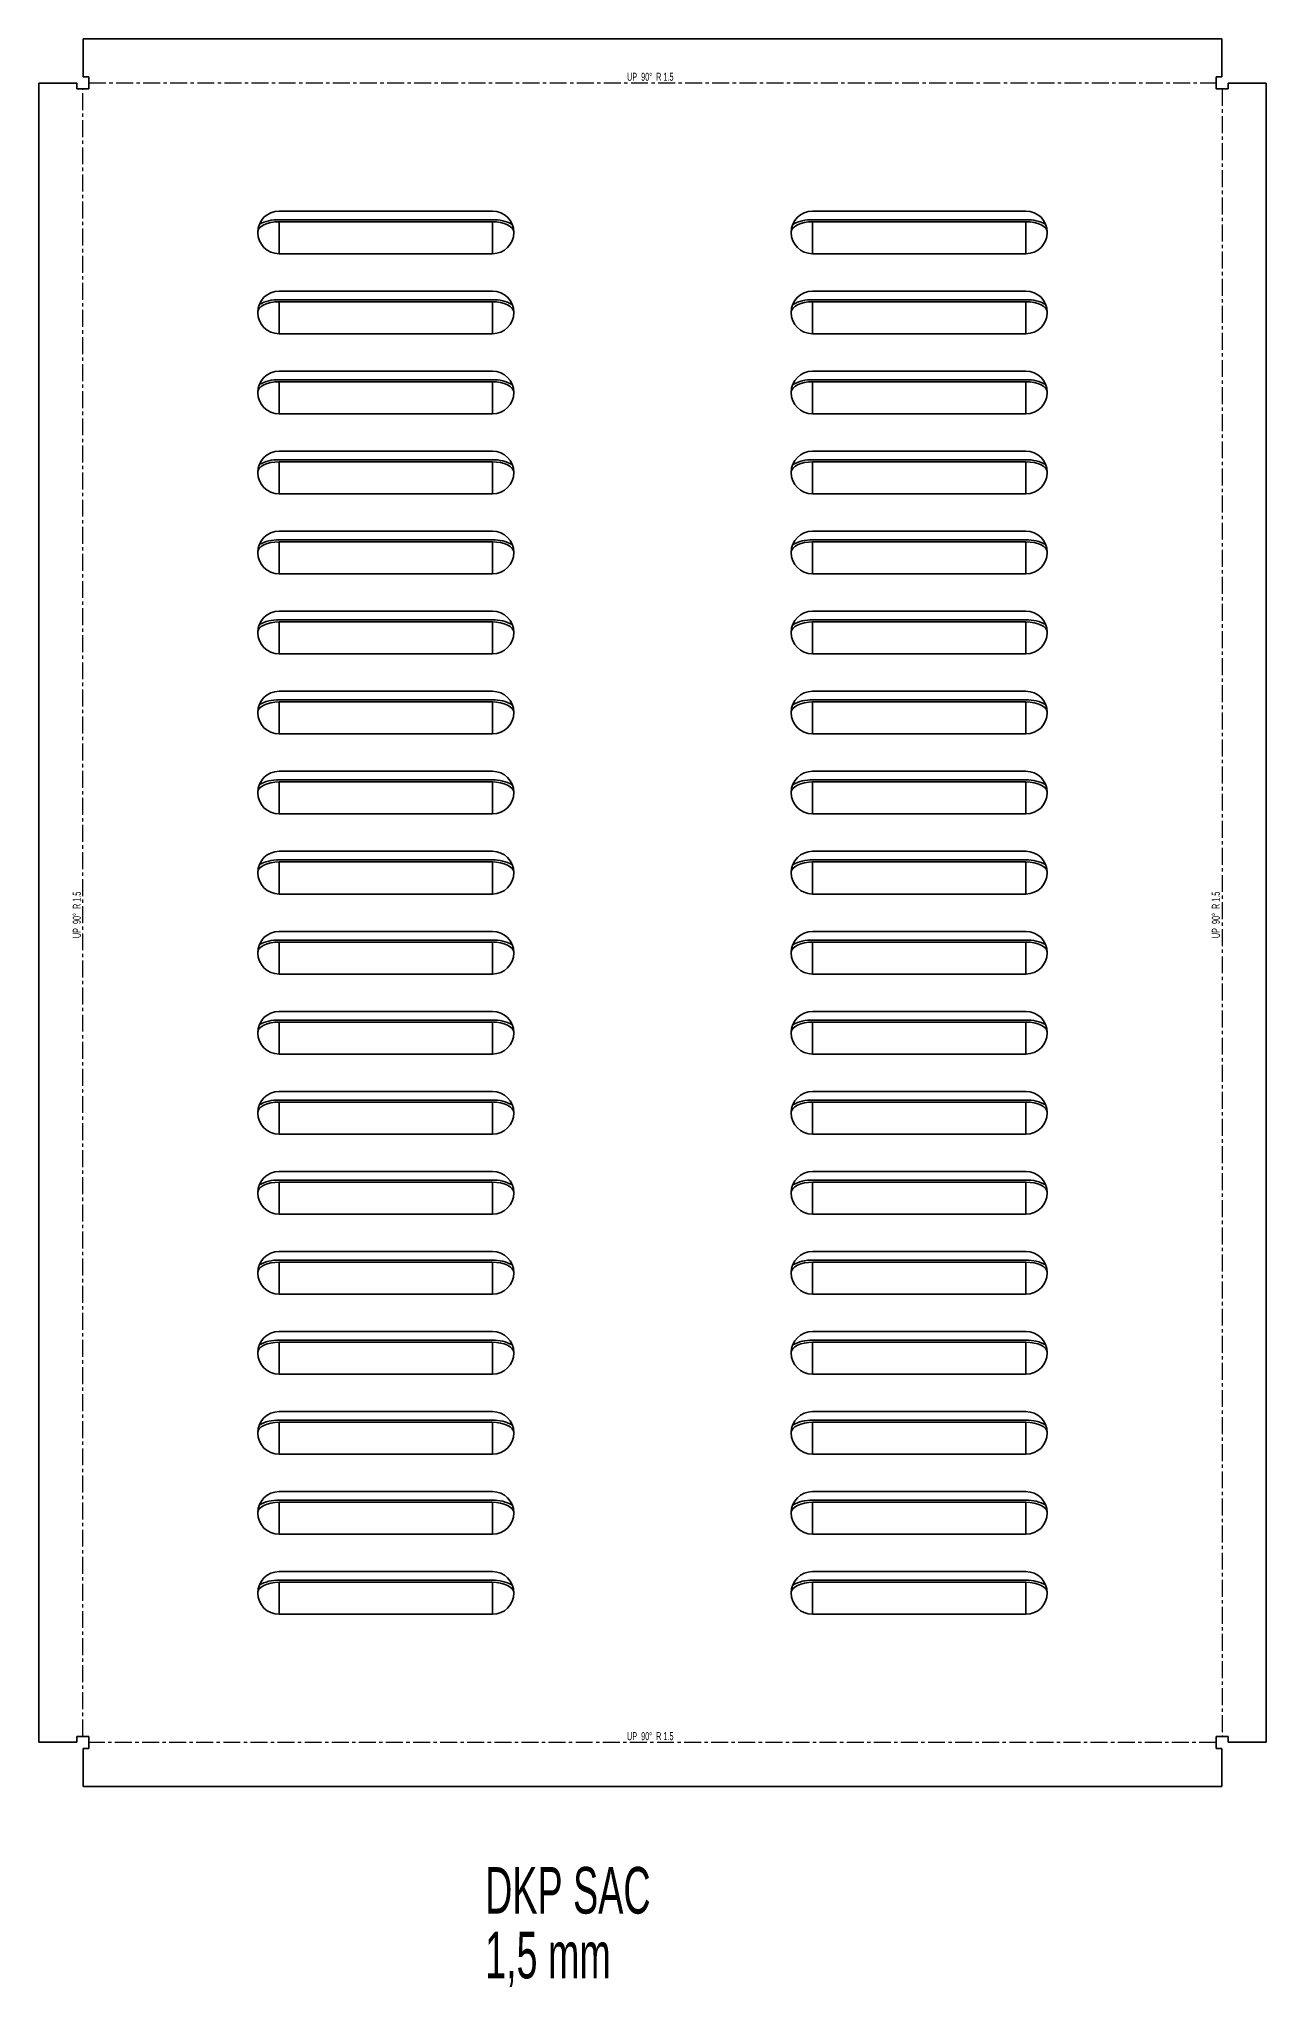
# Model space of a CAD drawing. Header units: millimetres. Extents: x -662 to 595, y -309 to 871.
# Drawn here: x -662 to -202, y -309 to 421 of the extents above; entities that cross this region are included whole.
import ezdxf

# ---------------------------------------------------------------- set-up
doc = ezdxf.new("R2010")
doc.units = ezdxf.units.MM
doc.linetypes.add('CENTER', pattern=[10.16, 6.35, -1.27, 1.27, -1.27])
doc.styles.add('SLDTEXTSTYLE0', font='TXT', dxfattribs={"width": 0.605})
doc.styles.add('SLDTEXTSTYLE1', font='TXT', dxfattribs={"width": 0.5675})

msp = doc.modelspace()

# ---------------------------------------------------------------- linework, layer by layer
at = {"color": 7, "linetype": 'Continuous', "lineweight": 35}
for p, q in [((-645.17, 421.34), (-645.17, 407.09)), ((-218.24, 421.34), (-645.17, 421.34)), ((-218.24, 407.09), (-218.24, 421.34)), ((-661.71, 404.81), (-661.71, -217.12)), ((-647.46, 404.81), (-661.71, 404.81)), ((-647.46, 404.81), (-647.46, 402.59)), ((-642.96, 402.59), (-647.46, 402.59)), ((-642.96, 407.09), (-645.17, 407.09)), ((-642.96, 407.09), (-642.96, 402.59)), ((-218.24, 407.09), (-220.46, 407.09)), ((-220.46, 402.59), (-220.46, 407.09)), ((-215.95, 402.59), (-220.46, 402.59)), ((-215.95, 402.59), (-215.95, 404.81)), ((-201.7, 404.81), (-215.95, 404.81)), ((-201.7, -217.12), (-201.7, 404.81)), ((-571.71, 356.84), (-491.71, 356.84)), ((-491.71, 353.59), (-571.71, 353.59)), ((-571.71, 352.84), (-491.71, 352.84)), ((-571.71, 352.84), (-571.71, 340.84)), ((-491.71, 352.84), (-491.71, 340.84)), ((-371.71, 356.84), (-291.71, 356.84)), ((-291.71, 353.59), (-371.71, 353.59)), ((-371.71, 352.84), (-291.71, 352.84)), ((-371.71, 352.84), (-371.71, 340.84)), ((-291.71, 352.84), (-291.71, 340.84)), ((-491.71, 340.84), (-571.71, 340.84)), ((-291.71, 340.84), (-371.71, 340.84)), ((-571.71, 326.84), (-491.71, 326.84)), ((-491.71, 323.59), (-571.71, 323.59)), ((-571.71, 322.84), (-491.71, 322.84)), ((-571.71, 322.84), (-571.71, 310.84)), ((-491.71, 322.84), (-491.71, 310.84)), ((-371.71, 326.84), (-291.71, 326.84)), ((-291.71, 323.59), (-371.71, 323.59)), ((-371.71, 322.84), (-291.71, 322.84)), ((-371.71, 322.84), (-371.71, 310.84)), ((-291.71, 322.84), (-291.71, 310.84)), ((-491.71, 310.84), (-571.71, 310.84)), ((-291.71, 310.84), (-371.71, 310.84)), ((-571.71, 296.84), (-491.71, 296.84)), ((-491.71, 293.59), (-571.71, 293.59)), ((-571.71, 292.84), (-491.71, 292.84)), ((-571.71, 292.84), (-571.71, 280.84)), ((-491.71, 292.84), (-491.71, 280.84)), ((-371.71, 296.84), (-291.71, 296.84)), ((-291.71, 293.59), (-371.71, 293.59)), ((-371.71, 292.84), (-291.71, 292.84)), ((-371.71, 292.84), (-371.71, 280.84)), ((-291.71, 292.84), (-291.71, 280.84)), ((-491.71, 280.84), (-571.71, 280.84)), ((-291.71, 280.84), (-371.71, 280.84)), ((-571.71, 266.84), (-491.71, 266.84)), ((-491.71, 263.59), (-571.71, 263.59)), ((-371.71, 266.84), (-291.71, 266.84)), ((-291.71, 263.59), (-371.71, 263.59)), ((-571.71, 262.84), (-491.71, 262.84)), ((-571.71, 262.84), (-571.71, 250.84)), ((-491.71, 262.84), (-491.71, 250.84)), ((-371.71, 262.84), (-291.71, 262.84)), ((-371.71, 262.84), (-371.71, 250.84)), ((-291.71, 262.84), (-291.71, 250.84)), ((-491.71, 250.84), (-571.71, 250.84)), ((-291.71, 250.84), (-371.71, 250.84)), ((-571.71, 236.84), (-491.71, 236.84)), ((-371.71, 236.84), (-291.71, 236.84)), ((-491.71, 233.59), (-571.71, 233.59)), ((-571.71, 232.84), (-491.71, 232.84)), ((-571.71, 232.84), (-571.71, 220.84)), ((-491.71, 232.84), (-491.71, 220.84)), ((-291.71, 233.59), (-371.71, 233.59)), ((-371.71, 232.84), (-291.71, 232.84)), ((-371.71, 232.84), (-371.71, 220.84)), ((-291.71, 232.84), (-291.71, 220.84)), ((-491.71, 220.84), (-571.71, 220.84)), ((-291.71, 220.84), (-371.71, 220.84)), ((-571.71, 206.84), (-491.71, 206.84)), ((-371.71, 206.84), (-291.71, 206.84)), ((-491.71, 203.59), (-571.71, 203.59)), ((-571.71, 202.84), (-491.71, 202.84)), ((-571.71, 202.84), (-571.71, 190.84)), ((-491.71, 202.84), (-491.71, 190.84)), ((-291.71, 203.59), (-371.71, 203.59)), ((-371.71, 202.84), (-291.71, 202.84)), ((-371.71, 202.84), (-371.71, 190.84)), ((-291.71, 202.84), (-291.71, 190.84)), ((-491.71, 190.84), (-571.71, 190.84)), ((-291.71, 190.84), (-371.71, 190.84)), ((-571.71, 176.84), (-491.71, 176.84)), ((-371.71, 176.84), (-291.71, 176.84)), ((-491.71, 173.59), (-571.71, 173.59)), ((-571.71, 172.84), (-491.71, 172.84)), ((-571.71, 172.84), (-571.71, 160.84)), ((-491.71, 172.84), (-491.71, 160.84)), ((-291.71, 173.59), (-371.71, 173.59)), ((-371.71, 172.84), (-291.71, 172.84)), ((-371.71, 172.84), (-371.71, 160.84)), ((-291.71, 172.84), (-291.71, 160.84)), ((-491.71, 160.84), (-571.71, 160.84)), ((-291.71, 160.84), (-371.71, 160.84)), ((-571.71, 146.84), (-491.71, 146.84)), ((-371.71, 146.84), (-291.71, 146.84)), ((-491.71, 143.59), (-571.71, 143.59)), ((-571.71, 142.84), (-491.71, 142.84)), ((-571.71, 142.84), (-571.71, 130.84)), ((-491.71, 142.84), (-491.71, 130.84)), ((-291.71, 143.59), (-371.71, 143.59)), ((-371.71, 142.84), (-291.71, 142.84)), ((-371.71, 142.84), (-371.71, 130.84)), ((-291.71, 142.84), (-291.71, 130.84)), ((-491.71, 130.84), (-571.71, 130.84)), ((-291.71, 130.84), (-371.71, 130.84)), ((-571.71, 116.84), (-491.71, 116.84)), ((-371.71, 116.84), (-291.71, 116.84)), ((-491.71, 113.59), (-571.71, 113.59)), ((-571.71, 112.84), (-491.71, 112.84)), ((-571.71, 112.84), (-571.71, 100.84)), ((-491.71, 112.84), (-491.71, 100.84)), ((-291.71, 113.59), (-371.71, 113.59)), ((-371.71, 112.84), (-291.71, 112.84)), ((-371.71, 112.84), (-371.71, 100.84)), ((-291.71, 112.84), (-291.71, 100.84)), ((-491.71, 100.84), (-571.71, 100.84)), ((-291.71, 100.84), (-371.71, 100.84)), ((-571.71, 86.84), (-491.71, 86.84)), ((-491.71, 83.59), (-571.71, 83.59)), ((-571.71, 82.84), (-491.71, 82.84)), ((-571.71, 82.84), (-571.71, 70.84)), ((-491.71, 82.84), (-491.71, 70.84)), ((-371.71, 86.84), (-291.71, 86.84)), ((-291.71, 83.59), (-371.71, 83.59)), ((-371.71, 82.84), (-291.71, 82.84)), ((-371.71, 82.84), (-371.71, 70.84)), ((-291.71, 82.84), (-291.71, 70.84)), ((-491.71, 70.84), (-571.71, 70.84)), ((-291.71, 70.84), (-371.71, 70.84)), ((-571.71, 56.84), (-491.71, 56.84)), ((-491.71, 53.59), (-571.71, 53.59)), ((-571.71, 52.84), (-491.71, 52.84)), ((-571.71, 52.84), (-571.71, 40.84)), ((-491.71, 52.84), (-491.71, 40.84)), ((-371.71, 56.84), (-291.71, 56.84)), ((-291.71, 53.59), (-371.71, 53.59)), ((-371.71, 52.84), (-291.71, 52.84)), ((-371.71, 52.84), (-371.71, 40.84)), ((-291.71, 52.84), (-291.71, 40.84)), ((-491.71, 40.84), (-571.71, 40.84)), ((-291.71, 40.84), (-371.71, 40.84)), ((-571.71, 26.84), (-491.71, 26.84)), ((-491.71, 23.59), (-571.71, 23.59)), ((-571.71, 22.84), (-491.71, 22.84)), ((-571.71, 22.84), (-571.71, 10.84)), ((-491.71, 22.84), (-491.71, 10.84)), ((-371.71, 26.84), (-291.71, 26.84)), ((-291.71, 23.59), (-371.71, 23.59)), ((-371.71, 22.84), (-291.71, 22.84)), ((-371.71, 22.84), (-371.71, 10.84)), ((-291.71, 22.84), (-291.71, 10.84)), ((-491.71, 10.84), (-571.71, 10.84)), ((-291.71, 10.84), (-371.71, 10.84)), ((-571.71, -3.16), (-491.71, -3.16)), ((-491.71, -6.41), (-571.71, -6.41)), ((-571.71, -7.16), (-491.71, -7.16)), ((-571.71, -7.16), (-571.71, -19.16)), ((-491.71, -7.16), (-491.71, -19.16)), ((-371.71, -3.16), (-291.71, -3.16)), ((-291.71, -6.41), (-371.71, -6.41)), ((-371.71, -7.16), (-291.71, -7.16)), ((-371.71, -7.16), (-371.71, -19.16)), ((-291.71, -7.16), (-291.71, -19.16)), ((-491.71, -19.16), (-571.71, -19.16)), ((-291.71, -19.16), (-371.71, -19.16)), ((-571.71, -33.16), (-491.71, -33.16)), ((-491.71, -36.41), (-571.71, -36.41)), ((-371.71, -33.16), (-291.71, -33.16)), ((-291.71, -36.41), (-371.71, -36.41)), ((-571.71, -37.16), (-491.71, -37.16)), ((-571.71, -37.16), (-571.71, -49.16)), ((-491.71, -37.16), (-491.71, -49.16)), ((-371.71, -37.16), (-291.71, -37.16)), ((-371.71, -37.16), (-371.71, -49.16)), ((-291.71, -37.16), (-291.71, -49.16)), ((-491.71, -49.16), (-571.71, -49.16)), ((-291.71, -49.16), (-371.71, -49.16)), ((-571.71, -63.16), (-491.71, -63.16)), ((-371.71, -63.16), (-291.71, -63.16)), ((-491.71, -66.41), (-571.71, -66.41)), ((-571.71, -67.16), (-491.71, -67.16)), ((-571.71, -67.16), (-571.71, -79.16)), ((-491.71, -67.16), (-491.71, -79.16)), ((-291.71, -66.41), (-371.71, -66.41)), ((-371.71, -67.16), (-291.71, -67.16)), ((-371.71, -67.16), (-371.71, -79.16)), ((-291.71, -67.16), (-291.71, -79.16)), ((-491.71, -79.16), (-571.71, -79.16)), ((-291.71, -79.16), (-371.71, -79.16)), ((-571.71, -93.16), (-491.71, -93.16)), ((-371.71, -93.16), (-291.71, -93.16)), ((-491.71, -96.41), (-571.71, -96.41)), ((-571.71, -97.16), (-491.71, -97.16)), ((-571.71, -97.16), (-571.71, -109.16)), ((-491.71, -97.16), (-491.71, -109.16)), ((-291.71, -96.41), (-371.71, -96.41)), ((-371.71, -97.16), (-291.71, -97.16)), ((-371.71, -97.16), (-371.71, -109.16)), ((-291.71, -97.16), (-291.71, -109.16)), ((-491.71, -109.16), (-571.71, -109.16)), ((-291.71, -109.16), (-371.71, -109.16)), ((-571.71, -123.16), (-491.71, -123.16)), ((-371.71, -123.16), (-291.71, -123.16)), ((-491.71, -126.41), (-571.71, -126.41)), ((-571.71, -127.16), (-491.71, -127.16)), ((-571.71, -127.16), (-571.71, -139.16)), ((-491.71, -127.16), (-491.71, -139.16)), ((-291.71, -126.41), (-371.71, -126.41)), ((-371.71, -127.16), (-291.71, -127.16)), ((-371.71, -127.16), (-371.71, -139.16)), ((-291.71, -127.16), (-291.71, -139.16)), ((-491.71, -139.16), (-571.71, -139.16)), ((-291.71, -139.16), (-371.71, -139.16)), ((-571.71, -153.16), (-491.71, -153.16)), ((-371.71, -153.16), (-291.71, -153.16)), ((-491.71, -156.41), (-571.71, -156.41)), ((-571.71, -157.16), (-491.71, -157.16)), ((-571.71, -157.16), (-571.71, -169.16)), ((-491.71, -157.16), (-491.71, -169.16)), ((-291.71, -156.41), (-371.71, -156.41)), ((-371.71, -157.16), (-291.71, -157.16)), ((-371.71, -157.16), (-371.71, -169.16)), ((-291.71, -157.16), (-291.71, -169.16)), ((-491.71, -169.16), (-571.71, -169.16)), ((-291.71, -169.16), (-371.71, -169.16)), ((-661.71, -217.12), (-647.46, -217.12)), ((-647.46, -214.91), (-642.96, -214.91)), ((-647.46, -214.91), (-647.46, -217.12)), ((-642.96, -214.91), (-642.96, -219.41)), ((-220.46, -214.91), (-215.95, -214.91)), ((-220.46, -219.41), (-220.46, -214.91)), ((-215.95, -217.12), (-215.95, -214.91)), ((-215.95, -217.12), (-201.7, -217.12)), ((-645.17, -219.41), (-645.17, -233.66)), ((-645.17, -219.41), (-642.96, -219.41)), ((-220.46, -219.41), (-218.24, -219.41)), ((-218.24, -233.66), (-218.24, -219.41)), ((-645.17, -233.66), (-218.24, -233.66))]:
    msp.add_line(p, q, dxfattribs=at)
at = {"color": 7, "linetype": 'CENTER'}
for p, q in [((-645.21, -214.91), (-645.21, 402.59)), ((-642.96, 404.84), (-220.46, 404.84)), ((-218.2, 402.59), (-218.2, -214.91)), ((-220.46, -217.16), (-642.96, -217.16))]:
    msp.add_line(p, q, dxfattribs=at)
at = {"color": 7, "linetype": 'Continuous', "lineweight": 35, "flags": 128}
for points in [[(-579.71, 348.84), (-579.55, 349.62), (-579.1, 350.37), (-578.36, 351.06), (-577.36, 351.67), (-576.15, 352.17), (-574.77, 352.54), (-573.27, 352.76), (-571.71, 352.84)], [(-491.71, 352.84), (-490.14, 352.76), (-488.64, 352.54), (-487.26, 352.17), (-486.05, 351.67), (-485.05, 351.06), (-484.31, 350.37), (-483.86, 349.62), (-483.71, 348.84)], [(-379.71, 348.84), (-379.55, 349.62), (-379.1, 350.37), (-378.36, 351.06), (-377.36, 351.67), (-376.15, 352.17), (-374.77, 352.54), (-373.27, 352.76), (-371.71, 352.84)], [(-291.71, 352.84), (-290.14, 352.76), (-288.64, 352.54), (-287.26, 352.17), (-286.05, 351.67), (-285.05, 351.06), (-284.31, 350.37), (-283.86, 349.62), (-283.71, 348.84)], [(-579.71, 318.84), (-579.55, 319.62), (-579.1, 320.37), (-578.36, 321.06), (-577.36, 321.67), (-576.15, 322.17), (-574.77, 322.54), (-573.27, 322.76), (-571.71, 322.84)], [(-491.71, 322.84), (-490.14, 322.76), (-488.64, 322.54), (-487.26, 322.17), (-486.05, 321.67), (-485.05, 321.06), (-484.31, 320.37), (-483.86, 319.62), (-483.71, 318.84)], [(-379.71, 318.84), (-379.55, 319.62), (-379.1, 320.37), (-378.36, 321.06), (-377.36, 321.67), (-376.15, 322.17), (-374.77, 322.54), (-373.27, 322.76), (-371.71, 322.84)], [(-291.71, 322.84), (-290.14, 322.76), (-288.64, 322.54), (-287.26, 322.17), (-286.05, 321.67), (-285.05, 321.06), (-284.31, 320.37), (-283.86, 319.62), (-283.71, 318.84)], [(-579.71, 288.84), (-579.55, 289.62), (-579.1, 290.37), (-578.36, 291.06), (-577.36, 291.67), (-576.15, 292.17), (-574.77, 292.54), (-573.27, 292.76), (-571.71, 292.84)], [(-491.71, 292.84), (-490.14, 292.76), (-488.64, 292.54), (-487.26, 292.17), (-486.05, 291.67), (-485.05, 291.06), (-484.31, 290.37), (-483.86, 289.62), (-483.71, 288.84)], [(-379.71, 288.84), (-379.55, 289.62), (-379.1, 290.37), (-378.36, 291.06), (-377.36, 291.67), (-376.15, 292.17), (-374.77, 292.54), (-373.27, 292.76), (-371.71, 292.84)], [(-291.71, 292.84), (-290.14, 292.76), (-288.64, 292.54), (-287.26, 292.17), (-286.05, 291.67), (-285.05, 291.06), (-284.31, 290.37), (-283.86, 289.62), (-283.71, 288.84)], [(-579.71, 258.84), (-579.55, 259.62), (-579.1, 260.37), (-578.36, 261.06), (-577.36, 261.67), (-576.15, 262.17), (-574.77, 262.54), (-573.27, 262.76), (-571.71, 262.84)], [(-491.71, 262.84), (-490.14, 262.76), (-488.64, 262.54), (-487.26, 262.17), (-486.05, 261.67), (-485.05, 261.06), (-484.31, 260.37), (-483.86, 259.62), (-483.71, 258.84)], [(-379.71, 258.84), (-379.55, 259.62), (-379.1, 260.37), (-378.36, 261.06), (-377.36, 261.67), (-376.15, 262.17), (-374.77, 262.54), (-373.27, 262.76), (-371.71, 262.84)], [(-291.71, 262.84), (-290.14, 262.76), (-288.64, 262.54), (-287.26, 262.17), (-286.05, 261.67), (-285.05, 261.06), (-284.31, 260.37), (-283.86, 259.62), (-283.71, 258.84)], [(-579.71, 228.84), (-579.55, 229.62), (-579.1, 230.37), (-578.36, 231.06), (-577.36, 231.67), (-576.15, 232.17), (-574.77, 232.54), (-573.27, 232.76), (-571.71, 232.84)], [(-491.71, 232.84), (-490.14, 232.76), (-488.64, 232.54), (-487.26, 232.17), (-486.05, 231.67), (-485.05, 231.06), (-484.31, 230.37), (-483.86, 229.62), (-483.71, 228.84)], [(-379.71, 228.84), (-379.55, 229.62), (-379.1, 230.37), (-378.36, 231.06), (-377.36, 231.67), (-376.15, 232.17), (-374.77, 232.54), (-373.27, 232.76), (-371.71, 232.84)], [(-291.71, 232.84), (-290.14, 232.76), (-288.64, 232.54), (-287.26, 232.17), (-286.05, 231.67), (-285.05, 231.06), (-284.31, 230.37), (-283.86, 229.62), (-283.71, 228.84)], [(-579.71, 198.84), (-579.55, 199.62), (-579.1, 200.37), (-578.36, 201.06), (-577.36, 201.67), (-576.15, 202.17), (-574.77, 202.54), (-573.27, 202.76), (-571.71, 202.84)], [(-491.71, 202.84), (-490.14, 202.76), (-488.64, 202.54), (-487.26, 202.17), (-486.05, 201.67), (-485.05, 201.06), (-484.31, 200.37), (-483.86, 199.62), (-483.71, 198.84)], [(-379.71, 198.84), (-379.55, 199.62), (-379.1, 200.37), (-378.36, 201.06), (-377.36, 201.67), (-376.15, 202.17), (-374.77, 202.54), (-373.27, 202.76), (-371.71, 202.84)], [(-291.71, 202.84), (-290.14, 202.76), (-288.64, 202.54), (-287.26, 202.17), (-286.05, 201.67), (-285.05, 201.06), (-284.31, 200.37), (-283.86, 199.62), (-283.71, 198.84)], [(-579.71, 168.84), (-579.55, 169.62), (-579.1, 170.37), (-578.36, 171.06), (-577.36, 171.67), (-576.15, 172.17), (-574.77, 172.54), (-573.27, 172.76), (-571.71, 172.84)], [(-491.71, 172.84), (-490.14, 172.76), (-488.64, 172.54), (-487.26, 172.17), (-486.05, 171.67), (-485.05, 171.06), (-484.31, 170.37), (-483.86, 169.62), (-483.71, 168.84)], [(-379.71, 168.84), (-379.55, 169.62), (-379.1, 170.37), (-378.36, 171.06), (-377.36, 171.67), (-376.15, 172.17), (-374.77, 172.54), (-373.27, 172.76), (-371.71, 172.84)], [(-291.71, 172.84), (-290.14, 172.76), (-288.64, 172.54), (-287.26, 172.17), (-286.05, 171.67), (-285.05, 171.06), (-284.31, 170.37), (-283.86, 169.62), (-283.71, 168.84)], [(-579.71, 138.84), (-579.55, 139.62), (-579.1, 140.37), (-578.36, 141.06), (-577.36, 141.67), (-576.15, 142.17), (-574.77, 142.54), (-573.27, 142.76), (-571.71, 142.84)], [(-491.71, 142.84), (-490.14, 142.76), (-488.64, 142.54), (-487.26, 142.17), (-486.05, 141.67), (-485.05, 141.06), (-484.31, 140.37), (-483.86, 139.62), (-483.71, 138.84)], [(-379.71, 138.84), (-379.55, 139.62), (-379.1, 140.37), (-378.36, 141.06), (-377.36, 141.67), (-376.15, 142.17), (-374.77, 142.54), (-373.27, 142.76), (-371.71, 142.84)], [(-291.71, 142.84), (-290.14, 142.76), (-288.64, 142.54), (-287.26, 142.17), (-286.05, 141.67), (-285.05, 141.06), (-284.31, 140.37), (-283.86, 139.62), (-283.71, 138.84)], [(-579.71, 108.84), (-579.55, 109.62), (-579.1, 110.37), (-578.36, 111.06), (-577.36, 111.67), (-576.15, 112.17), (-574.77, 112.54), (-573.27, 112.76), (-571.71, 112.84)], [(-491.71, 112.84), (-490.14, 112.76), (-488.64, 112.54), (-487.26, 112.17), (-486.05, 111.67), (-485.05, 111.06), (-484.31, 110.37), (-483.86, 109.62), (-483.71, 108.84)], [(-379.71, 108.84), (-379.55, 109.62), (-379.1, 110.37), (-378.36, 111.06), (-377.36, 111.67), (-376.15, 112.17), (-374.77, 112.54), (-373.27, 112.76), (-371.71, 112.84)], [(-291.71, 112.84), (-290.14, 112.76), (-288.64, 112.54), (-287.26, 112.17), (-286.05, 111.67), (-285.05, 111.06), (-284.31, 110.37), (-283.86, 109.62), (-283.71, 108.84)], [(-579.71, 78.84), (-579.55, 79.62), (-579.1, 80.37), (-578.36, 81.06), (-577.36, 81.67), (-576.15, 82.17), (-574.77, 82.54), (-573.27, 82.76), (-571.71, 82.84)], [(-491.71, 82.84), (-490.14, 82.76), (-488.64, 82.54), (-487.26, 82.17), (-486.05, 81.67), (-485.05, 81.06), (-484.31, 80.37), (-483.86, 79.62), (-483.71, 78.84)], [(-379.71, 78.84), (-379.55, 79.62), (-379.1, 80.37), (-378.36, 81.06), (-377.36, 81.67), (-376.15, 82.17), (-374.77, 82.54), (-373.27, 82.76), (-371.71, 82.84)], [(-291.71, 82.84), (-290.14, 82.76), (-288.64, 82.54), (-287.26, 82.17), (-286.05, 81.67), (-285.05, 81.06), (-284.31, 80.37), (-283.86, 79.62), (-283.71, 78.84)], [(-579.71, 48.84), (-579.55, 49.62), (-579.1, 50.37), (-578.36, 51.06), (-577.36, 51.67), (-576.15, 52.17), (-574.77, 52.54), (-573.27, 52.76), (-571.71, 52.84)], [(-491.71, 52.84), (-490.14, 52.76), (-488.64, 52.54), (-487.26, 52.17), (-486.05, 51.67), (-485.05, 51.06), (-484.31, 50.37), (-483.86, 49.62), (-483.71, 48.84)], [(-379.71, 48.84), (-379.55, 49.62), (-379.1, 50.37), (-378.36, 51.06), (-377.36, 51.67), (-376.15, 52.17), (-374.77, 52.54), (-373.27, 52.76), (-371.71, 52.84)], [(-291.71, 52.84), (-290.14, 52.76), (-288.64, 52.54), (-287.26, 52.17), (-286.05, 51.67), (-285.05, 51.06), (-284.31, 50.37), (-283.86, 49.62), (-283.71, 48.84)], [(-579.71, 18.84), (-579.55, 19.62), (-579.1, 20.37), (-578.36, 21.06), (-577.36, 21.67), (-576.15, 22.17), (-574.77, 22.54), (-573.27, 22.76), (-571.71, 22.84)], [(-491.71, 22.84), (-490.14, 22.76), (-488.64, 22.54), (-487.26, 22.17), (-486.05, 21.67), (-485.05, 21.06), (-484.31, 20.37), (-483.86, 19.62), (-483.71, 18.84)], [(-379.71, 18.84), (-379.55, 19.62), (-379.1, 20.37), (-378.36, 21.06), (-377.36, 21.67), (-376.15, 22.17), (-374.77, 22.54), (-373.27, 22.76), (-371.71, 22.84)], [(-291.71, 22.84), (-290.14, 22.76), (-288.64, 22.54), (-287.26, 22.17), (-286.05, 21.67), (-285.05, 21.06), (-284.31, 20.37), (-283.86, 19.62), (-283.71, 18.84)], [(-579.71, -11.16), (-579.55, -10.38), (-579.1, -9.63), (-578.36, -8.94), (-577.36, -8.33), (-576.15, -7.83), (-574.77, -7.46), (-573.27, -7.24), (-571.71, -7.16)], [(-491.71, -7.16), (-490.14, -7.24), (-488.64, -7.46), (-487.26, -7.83), (-486.05, -8.33), (-485.05, -8.94), (-484.31, -9.63), (-483.86, -10.38), (-483.71, -11.16)], [(-379.71, -11.16), (-379.55, -10.38), (-379.1, -9.63), (-378.36, -8.94), (-377.36, -8.33), (-376.15, -7.83), (-374.77, -7.46), (-373.27, -7.24), (-371.71, -7.16)], [(-291.71, -7.16), (-290.14, -7.24), (-288.64, -7.46), (-287.26, -7.83), (-286.05, -8.33), (-285.05, -8.94), (-284.31, -9.63), (-283.86, -10.38), (-283.71, -11.16)], [(-579.71, -41.16), (-579.55, -40.38), (-579.1, -39.63), (-578.36, -38.94), (-577.36, -38.33), (-576.15, -37.83), (-574.77, -37.46), (-573.27, -37.24), (-571.71, -37.16)], [(-491.71, -37.16), (-490.14, -37.24), (-488.64, -37.46), (-487.26, -37.83), (-486.05, -38.33), (-485.05, -38.94), (-484.31, -39.63), (-483.86, -40.38), (-483.71, -41.16)], [(-379.71, -41.16), (-379.55, -40.38), (-379.1, -39.63), (-378.36, -38.94), (-377.36, -38.33), (-376.15, -37.83), (-374.77, -37.46), (-373.27, -37.24), (-371.71, -37.16)], [(-291.71, -37.16), (-290.14, -37.24), (-288.64, -37.46), (-287.26, -37.83), (-286.05, -38.33), (-285.05, -38.94), (-284.31, -39.63), (-283.86, -40.38), (-283.71, -41.16)], [(-579.71, -71.16), (-579.55, -70.38), (-579.1, -69.63), (-578.36, -68.94), (-577.36, -68.33), (-576.15, -67.83), (-574.77, -67.46), (-573.27, -67.24), (-571.71, -67.16)], [(-491.71, -67.16), (-490.14, -67.24), (-488.64, -67.46), (-487.26, -67.83), (-486.05, -68.33), (-485.05, -68.94), (-484.31, -69.63), (-483.86, -70.38), (-483.71, -71.16)], [(-379.71, -71.16), (-379.55, -70.38), (-379.1, -69.63), (-378.36, -68.94), (-377.36, -68.33), (-376.15, -67.83), (-374.77, -67.46), (-373.27, -67.24), (-371.71, -67.16)], [(-291.71, -67.16), (-290.14, -67.24), (-288.64, -67.46), (-287.26, -67.83), (-286.05, -68.33), (-285.05, -68.94), (-284.31, -69.63), (-283.86, -70.38), (-283.71, -71.16)], [(-579.71, -101.16), (-579.55, -100.38), (-579.1, -99.63), (-578.36, -98.94), (-577.36, -98.33), (-576.15, -97.83), (-574.77, -97.46), (-573.27, -97.24), (-571.71, -97.16)], [(-491.71, -97.16), (-490.14, -97.24), (-488.64, -97.46), (-487.26, -97.83), (-486.05, -98.33), (-485.05, -98.94), (-484.31, -99.63), (-483.86, -100.38), (-483.71, -101.16)], [(-379.71, -101.16), (-379.55, -100.38), (-379.1, -99.63), (-378.36, -98.94), (-377.36, -98.33), (-376.15, -97.83), (-374.77, -97.46), (-373.27, -97.24), (-371.71, -97.16)], [(-291.71, -97.16), (-290.14, -97.24), (-288.64, -97.46), (-287.26, -97.83), (-286.05, -98.33), (-285.05, -98.94), (-284.31, -99.63), (-283.86, -100.38), (-283.71, -101.16)], [(-579.71, -131.16), (-579.55, -130.38), (-579.1, -129.63), (-578.36, -128.94), (-577.36, -128.33), (-576.15, -127.83), (-574.77, -127.46), (-573.27, -127.24), (-571.71, -127.16)], [(-491.71, -127.16), (-490.14, -127.24), (-488.64, -127.46), (-487.26, -127.83), (-486.05, -128.33), (-485.05, -128.94), (-484.31, -129.63), (-483.86, -130.38), (-483.71, -131.16)], [(-379.71, -131.16), (-379.55, -130.38), (-379.1, -129.63), (-378.36, -128.94), (-377.36, -128.33), (-376.15, -127.83), (-374.77, -127.46), (-373.27, -127.24), (-371.71, -127.16)], [(-291.71, -127.16), (-290.14, -127.24), (-288.64, -127.46), (-287.26, -127.83), (-286.05, -128.33), (-285.05, -128.94), (-284.31, -129.63), (-283.86, -130.38), (-283.71, -131.16)], [(-579.71, -161.16), (-579.55, -160.38), (-579.1, -159.63), (-578.36, -158.94), (-577.36, -158.33), (-576.15, -157.83), (-574.77, -157.46), (-573.27, -157.24), (-571.71, -157.16)], [(-491.71, -157.16), (-490.14, -157.24), (-488.64, -157.46), (-487.26, -157.83), (-486.05, -158.33), (-485.05, -158.94), (-484.31, -159.63), (-483.86, -160.38), (-483.71, -161.16)], [(-379.71, -161.16), (-379.55, -160.38), (-379.1, -159.63), (-378.36, -158.94), (-377.36, -158.33), (-376.15, -157.83), (-374.77, -157.46), (-373.27, -157.24), (-371.71, -157.16)], [(-291.71, -157.16), (-290.14, -157.24), (-288.64, -157.46), (-287.26, -157.83), (-286.05, -158.33), (-285.05, -158.94), (-284.31, -159.63), (-283.86, -160.38), (-283.71, -161.16)]]:
    msp.add_lwpolyline(points, dxfattribs=at)
at = {"color": 7, "linetype": 'Continuous', "lineweight": 35}
for centre, radius, start, end in [((-571.71, 348.84), 8, 90, 270), ((-572.26, 339.56), 14.04, 87.75602, 119.3525), ((-491.71, 348.84), 8, 270, 90), ((-491.24, 339.22), 14.38, 61.0255, 91.86598), ((-371.71, 348.84), 8, 90, 270), ((-372.26, 339.56), 14.04, 87.75602, 119.3525), ((-291.71, 348.84), 8, 270, 90), ((-291.24, 339.22), 14.38, 61.0255, 91.86598), ((-571.71, 318.84), 8, 90, 270), ((-572.26, 309.56), 14.04, 87.75602, 119.3525), ((-491.71, 318.84), 8, 270, 90), ((-491.24, 309.22), 14.38, 61.0255, 91.86598), ((-371.71, 318.84), 8, 90, 270), ((-372.26, 309.56), 14.04, 87.75602, 119.3525), ((-291.71, 318.84), 8, 270, 90), ((-291.24, 309.22), 14.38, 61.0255, 91.86598), ((-571.71, 288.84), 8, 90, 270), ((-572.26, 279.56), 14.04, 87.75602, 119.3525), ((-491.71, 288.84), 8, 270, 90), ((-491.24, 279.22), 14.38, 61.0255, 91.86598), ((-371.71, 288.84), 8, 90, 270), ((-372.26, 279.56), 14.04, 87.75602, 119.3525), ((-291.71, 288.84), 8, 270, 90), ((-291.24, 279.22), 14.38, 61.0255, 91.86598), ((-571.71, 258.84), 8, 90, 270), ((-572.26, 249.56), 14.04, 87.75602, 119.3525), ((-491.71, 258.84), 8, 270, 90), ((-491.24, 249.22), 14.38, 61.0255, 91.86598), ((-371.71, 258.84), 8, 90, 270), ((-372.26, 249.56), 14.04, 87.75602, 119.3525), ((-291.71, 258.84), 8, 270, 90), ((-291.24, 249.22), 14.38, 61.0255, 91.86598), ((-571.71, 228.84), 8, 90, 270), ((-491.71, 228.84), 8, 270, 90), ((-371.71, 228.84), 8, 90, 270), ((-291.71, 228.84), 8, 270, 90), ((-572.26, 219.56), 14.04, 87.75602, 119.3525), ((-491.24, 219.22), 14.38, 61.0255, 91.86598), ((-372.26, 219.56), 14.04, 87.75602, 119.3525), ((-291.24, 219.22), 14.38, 61.0255, 91.86598), ((-571.71, 198.84), 8, 90, 270), ((-491.71, 198.84), 8, 270, 90), ((-371.71, 198.84), 8, 90, 270), ((-291.71, 198.84), 8, 270, 90), ((-572.26, 189.56), 14.04, 87.75602, 119.3525), ((-491.24, 189.22), 14.38, 61.0255, 91.86598), ((-372.26, 189.56), 14.04, 87.75602, 119.3525), ((-291.24, 189.22), 14.38, 61.0255, 91.86598), ((-571.71, 168.84), 8, 90, 270), ((-491.71, 168.84), 8, 270, 90), ((-371.71, 168.84), 8, 90, 270), ((-291.71, 168.84), 8, 270, 90), ((-572.26, 159.56), 14.04, 87.75602, 119.3525), ((-491.24, 159.22), 14.38, 61.0255, 91.86598), ((-372.26, 159.56), 14.04, 87.75602, 119.3525), ((-291.24, 159.22), 14.38, 61.0255, 91.86598), ((-571.71, 138.84), 8, 90, 270), ((-491.71, 138.84), 8, 270, 90), ((-371.71, 138.84), 8, 90, 270), ((-291.71, 138.84), 8, 270, 90), ((-572.26, 129.56), 14.04, 87.75602, 119.3525), ((-491.24, 129.22), 14.38, 61.0255, 91.86598), ((-372.26, 129.56), 14.04, 87.75602, 119.3525), ((-291.24, 129.22), 14.38, 61.0255, 91.86598), ((-571.71, 108.84), 8, 90, 270), ((-491.71, 108.84), 8, 270, 90), ((-371.71, 108.84), 8, 90, 270), ((-291.71, 108.84), 8, 270, 90), ((-572.26, 99.56), 14.04, 87.75602, 119.3525), ((-491.24, 99.22), 14.38, 61.0255, 91.86598), ((-372.26, 99.56), 14.04, 87.75602, 119.3525), ((-291.24, 99.22), 14.38, 61.0255, 91.86598), ((-571.71, 78.84), 8, 90, 270), ((-572.26, 69.56), 14.04, 87.75602, 119.3525), ((-491.71, 78.84), 8, 270, 90), ((-491.24, 69.22), 14.38, 61.0255, 91.86598), ((-371.71, 78.84), 8, 90, 270), ((-372.26, 69.56), 14.04, 87.75602, 119.3525), ((-291.71, 78.84), 8, 270, 90), ((-291.24, 69.22), 14.38, 61.0255, 91.86598), ((-571.71, 48.84), 8, 90, 270), ((-572.26, 39.56), 14.04, 87.75602, 119.3525), ((-491.71, 48.84), 8, 270, 90), ((-491.24, 39.22), 14.38, 61.0255, 91.86598), ((-371.71, 48.84), 8, 90, 270), ((-372.26, 39.56), 14.04, 87.75602, 119.3525), ((-291.71, 48.84), 8, 270, 90), ((-291.24, 39.22), 14.38, 61.0255, 91.86598), ((-571.71, 18.84), 8, 90, 270), ((-572.26, 9.56), 14.04, 87.75602, 119.3525), ((-491.71, 18.84), 8, 270, 90), ((-491.24, 9.22), 14.38, 61.0255, 91.86598), ((-371.71, 18.84), 8, 90, 270), ((-372.26, 9.56), 14.04, 87.75602, 119.3525), ((-291.71, 18.84), 8, 270, 90), ((-291.24, 9.22), 14.38, 61.0255, 91.86598), ((-571.71, -11.16), 8, 90, 270), ((-572.26, -20.44), 14.04, 87.75602, 119.3525), ((-491.71, -11.16), 8, 270, 90), ((-491.24, -20.78), 14.38, 61.0255, 91.86598), ((-371.71, -11.16), 8, 90, 270), ((-372.26, -20.44), 14.04, 87.75602, 119.3525), ((-291.71, -11.16), 8, 270, 90), ((-291.24, -20.78), 14.38, 61.0255, 91.86598), ((-571.71, -41.16), 8, 90, 270), ((-572.26, -50.44), 14.04, 87.75602, 119.3525), ((-491.71, -41.16), 8, 270, 90), ((-491.24, -50.78), 14.38, 61.0255, 91.86598), ((-371.71, -41.16), 8, 90, 270), ((-372.26, -50.44), 14.04, 87.75602, 119.3525), ((-291.71, -41.16), 8, 270, 90), ((-291.24, -50.78), 14.38, 61.0255, 91.86598), ((-571.71, -71.16), 8, 90, 270), ((-491.71, -71.16), 8, 270, 90), ((-371.71, -71.16), 8, 90, 270), ((-291.71, -71.16), 8, 270, 90), ((-572.26, -80.44), 14.04, 87.75602, 119.3525), ((-491.24, -80.78), 14.38, 61.0255, 91.86598), ((-372.26, -80.44), 14.04, 87.75602, 119.3525), ((-291.24, -80.78), 14.38, 61.0255, 91.86598), ((-571.71, -101.16), 8, 90, 270), ((-491.71, -101.16), 8, 270, 90), ((-371.71, -101.16), 8, 90, 270), ((-291.71, -101.16), 8, 270, 90), ((-572.26, -110.44), 14.04, 87.75602, 119.3525), ((-491.24, -110.78), 14.38, 61.0255, 91.86598), ((-372.26, -110.44), 14.04, 87.75602, 119.3525), ((-291.24, -110.78), 14.38, 61.0255, 91.86598), ((-571.71, -131.16), 8, 90, 270), ((-491.71, -131.16), 8, 270, 90), ((-371.71, -131.16), 8, 90, 270), ((-291.71, -131.16), 8, 270, 90), ((-572.26, -140.44), 14.04, 87.75602, 119.3525), ((-491.24, -140.78), 14.38, 61.0255, 91.86598), ((-372.26, -140.44), 14.04, 87.75602, 119.3525), ((-291.24, -140.78), 14.38, 61.0255, 91.86598), ((-571.71, -161.16), 8, 90, 270), ((-491.71, -161.16), 8, 270, 90), ((-371.71, -161.16), 8, 90, 270), ((-291.71, -161.16), 8, 270, 90), ((-572.26, -170.44), 14.04, 87.75602, 119.3525), ((-491.24, -170.78), 14.38, 61.0255, 91.86598), ((-372.26, -170.44), 14.04, 87.75602, 119.3525), ((-291.24, -170.78), 14.38, 61.0255, 91.86598)]:
    msp.add_arc(centre, radius, start, end, dxfattribs=at)

# ---------------------------------------------------------------- texts
at = {"color": 7, "linetype": 'Continuous', "lineweight": 0}
for s, insert, char_height, attachment_point, style in [('UP  90°  R 1.5', (-432.54, 408.67), 3, 2, 'SLDTEXTSTYLE1'), ('UP  90°  R 1.5', (-432.54, -213.33), 3, 2, 'SLDTEXTSTYLE1'), ('DKP SAC', (-494.45, -263.87), 17.462, 1, 'SLDTEXTSTYLE0'), ('1,5 mm', (-494.45, -288.16), 17.462, 1, 'SLDTEXTSTYLE0')]:
    msp.add_mtext(s, dxfattribs=dict(at, insert=insert, char_height=char_height, attachment_point=attachment_point, style=style))
at = {"color": 7, "linetype": 'Continuous', "lineweight": 0, "char_height": 3, "attachment_point": 2, "rotation": 90, "style": 'SLDTEXTSTYLE1'}
for insert in [(-649.03, 93.01), (-222.03, 93.01)]:
    msp.add_mtext('UP  90°  R 1.5', dxfattribs=dict(at, insert=insert))

doc.saveas('drawing.dxf')
